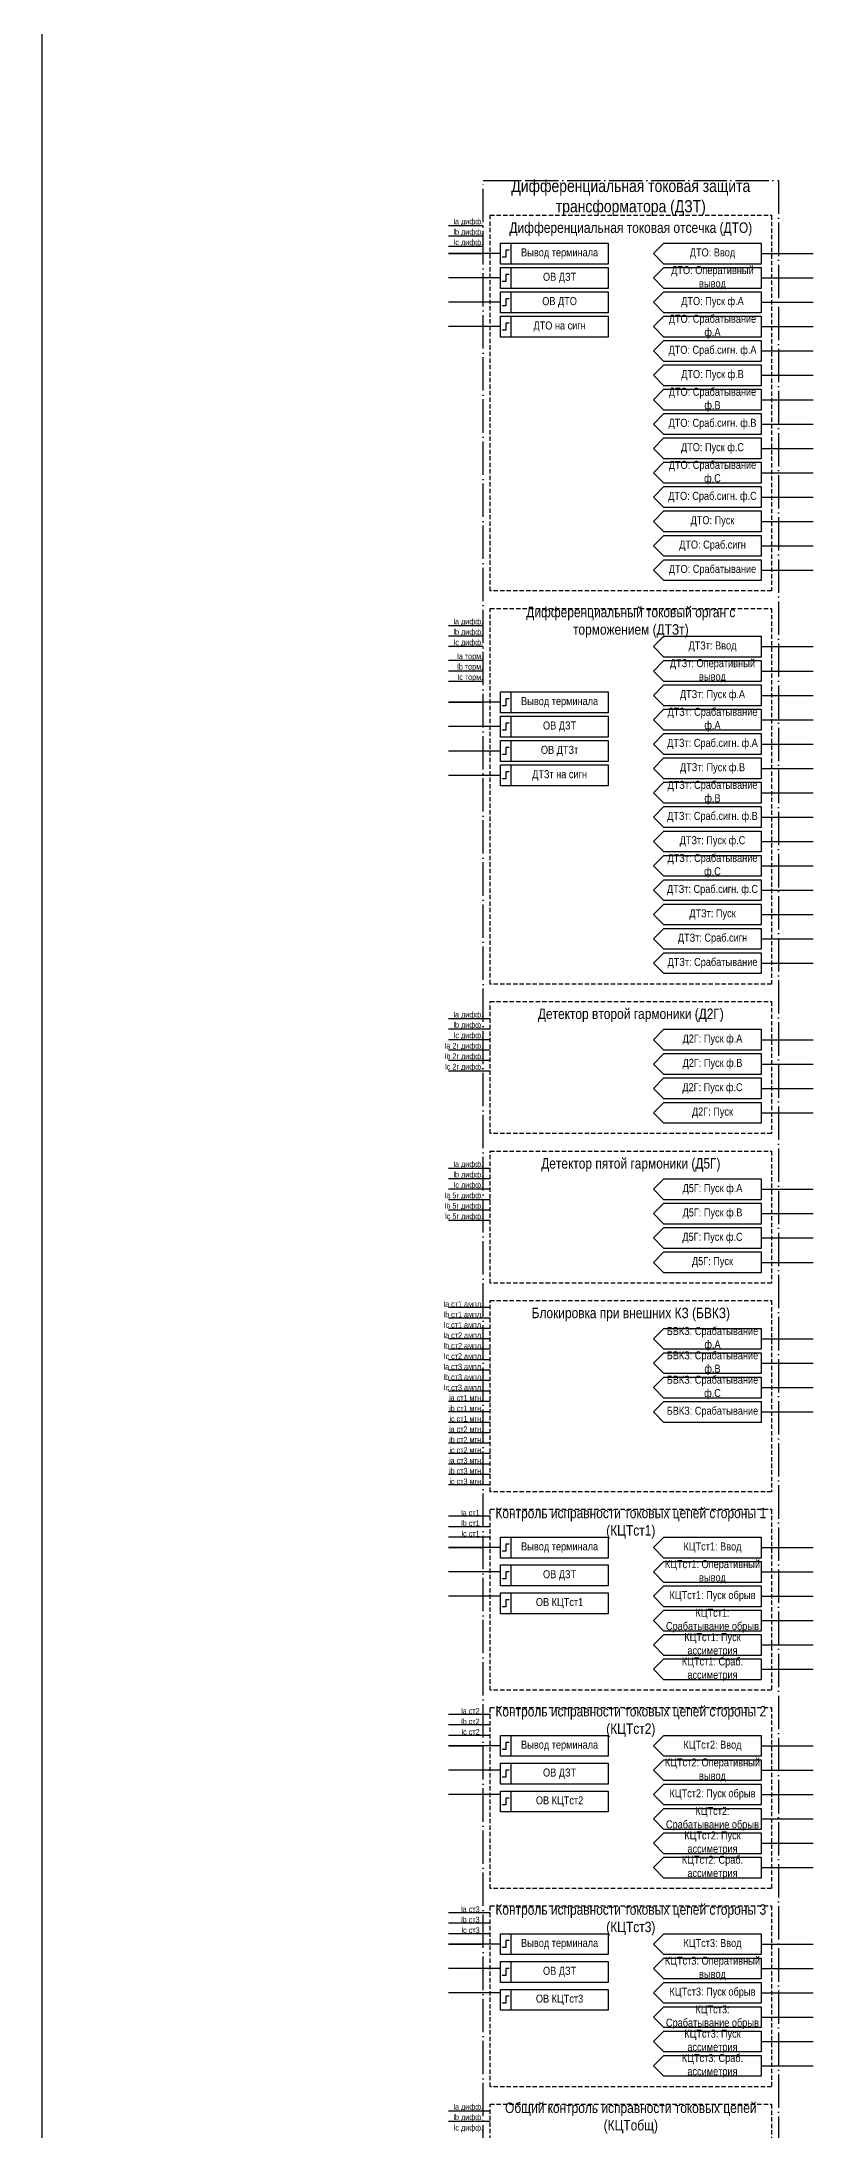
# Model space of a CAD drawing. Header units: millimetres. Extents: x -375 to 2714, y -997 to 626.
# Drawn here: x 2448 to 2670, y -450 to 150 of the extents above; entities that cross this region are included whole.
import ezdxf

# ---------------------------------------------------------------- set-up
doc = ezdxf.new("R2010")
doc.units = ezdxf.units.MM
doc.linetypes.add('ACAD_ISO04W100', pattern=[30, 24, -3, 0, -3])
doc.linetypes.add('штриховая2', pattern=[0.375, 0.25, -0.125])
doc.layers.add('TEXT', color=7, linetype='Continuous', lineweight=25)
doc.layers.add('Основная', color=7, linetype='Continuous')
doc.styles.add('2.5_Gost_RD', font='ARIALN.TTF', dxfattribs={"height": 2.5})
doc.styles.add('3.5_Gost_RD', font='ARIALN.TTF', dxfattribs={"height": 3.5})

msp = doc.modelspace()

# ---------------------------------------------------------------- linework, layer by layer
at = {"ltscale": 100}
for p, q in [((2448, 626), (2448, -997)), ((2575, 97), (2565, 97)), ((2575, 94), (2565, 94)), ((2575, 91), (2565, 91)), ((2580, 89), (2565, 89)), ((2565, 89), (2575, 89)), ((2655, 89), (2670, 89)), ((2580, 82), (2565, 82)), ((2655, 82), (2670, 82)), ((2580, 75), (2565, 75)), ((2655, 75), (2670, 75)), ((2580, 68), (2565, 68)), ((2655, 68), (2670, 68)), ((2655, 61), (2670, 61)), ((2655, 54), (2670, 54)), ((2655, 47), (2670, 47)), ((2655, 40), (2670, 40)), ((2655, 33), (2670, 33)), ((2655, 26), (2670, 26)), ((2655, 19), (2670, 19)), ((2655, 12), (2670, 12)), ((2655, 5), (2670, 5)), ((2655, -2), (2670, -2)), ((2575, -18), (2565, -18)), ((2575, -21), (2565, -21)), ((2575, -24), (2565, -24)), ((2655, -24), (2670, -24)), ((2575, -28), (2565, -28)), ((2575, -31), (2565, -31)), ((2575, -34), (2565, -34)), ((2655, -31), (2670, -31)), ((2580, -40), (2565, -40)), ((2565, -40), (2575, -40)), ((2655, -38), (2670, -38)), ((2580, -47), (2565, -47)), ((2655, -45), (2670, -45)), ((2580, -54), (2565, -54)), ((2655, -52), (2670, -52)), ((2655, -59), (2670, -59)), ((2580, -61), (2565, -61)), ((2655, -66), (2670, -66)), ((2655, -73), (2670, -73)), ((2655, -80), (2670, -80)), ((2655, -87), (2670, -87)), ((2655, -94), (2670, -94)), ((2655, -101), (2670, -101)), ((2655, -108), (2670, -108)), ((2655, -115), (2670, -115)), ((2577, -131), (2565, -131)), ((2577, -134), (2565, -134)), ((2577, -137), (2565, -137)), ((2655, -137), (2670, -137)), ((2577, -140), (2565, -140)), ((2577, -143), (2565, -143)), ((2655, -144), (2670, -144)), ((2577, -146), (2565, -146)), ((2655, -151), (2670, -151)), ((2655, -158), (2670, -158)), ((2577, -174), (2565, -174)), ((2577, -177), (2565, -177)), ((2577, -180), (2565, -180)), ((2655, -180), (2670, -180)), ((2577, -183), (2565, -183)), ((2577, -186), (2565, -186)), ((2577, -189), (2565, -189)), ((2655, -187), (2670, -187)), ((2655, -194), (2670, -194)), ((2655, -201), (2670, -201)), ((2577, -214), (2565, -214)), ((2577, -217), (2565, -217)), ((2577, -220), (2565, -220)), ((2577, -223), (2565, -223)), ((2577, -226), (2565, -226)), ((2655, -223), (2670, -223)), ((2577, -229), (2565, -229)), ((2577, -232), (2565, -232)), ((2655, -230), (2670, -230)), ((2577, -235), (2565, -235)), ((2577, -238), (2565, -238)), ((2655, -237), (2670, -237)), ((2577, -241), (2565, -241)), ((2577, -244), (2565, -244)), ((2655, -244), (2670, -244)), ((2577, -247), (2565, -247)), ((2577, -250), (2565, -250)), ((2577, -253), (2565, -253)), ((2577, -256), (2565, -256)), ((2577, -259), (2565, -259)), ((2577, -262), (2565, -262)), ((2577, -265), (2565, -265)), ((2577, -274), (2565, -274)), ((2577, -277), (2565, -277)), ((2577, -280), (2565, -280)), ((2580, -283), (2565, -283)), ((2565, -283), (2575, -283)), ((2655, -283), (2670, -283)), ((2580, -290), (2565, -290)), ((2655, -290), (2670, -290)), ((2580, -297), (2565, -297)), ((2655, -297), (2670, -297)), ((2655, -304), (2670, -304)), ((2655, -311), (2670, -311)), ((2655, -318), (2670, -318)), ((2577, -331), (2565, -331)), ((2577, -334), (2565, -334)), ((2577, -337), (2565, -337)), ((2580, -340), (2565, -340)), ((2565, -340), (2575, -340)), ((2655, -340), (2670, -340)), ((2580, -347), (2565, -347)), ((2655, -347), (2670, -347)), ((2580, -354), (2565, -354)), ((2655, -354), (2670, -354)), ((2655, -361), (2670, -361)), ((2655, -368), (2670, -368)), ((2655, -375), (2670, -375)), ((2577, -388), (2565, -388)), ((2577, -391), (2565, -391)), ((2577, -394), (2565, -394)), ((2580, -397), (2565, -397)), ((2565, -397), (2575, -397)), ((2655, -397), (2670, -397)), ((2580, -404), (2565, -404)), ((2655, -404), (2670, -404)), ((2580, -411), (2565, -411)), ((2655, -411), (2670, -411)), ((2655, -418), (2670, -418)), ((2655, -425), (2670, -425)), ((2655, -432), (2670, -432)), ((2577, -445), (2565, -445)), ((2577, -448), (2565, -448))]:
    msp.add_line(p, q, dxfattribs=at)
at = {"color": 251, "linetype": 'ACAD_ISO04W100', "lineweight": 30, "ltscale": 0.4, "true_color": 0x58595b}
msp.add_lwpolyline([(2575, 110), (2660, 110), (2660, -507), (2575, -507)], close=True, dxfattribs=at)
at = {"linetype": 'штриховая2', "ltscale": 5}
for points in [[(2577, 100), (2658, 100), (2658, -8), (2577, -8)], [(2577, -13), (2658, -13), (2658, -121), (2577, -121)], [(2577, -126), (2658, -126), (2658, -164), (2577, -164)], [(2577, -169), (2658, -169), (2658, -207), (2577, -207)], [(2577, -212), (2658, -212), (2658, -267), (2577, -267)], [(2577, -272), (2658, -272), (2658, -324), (2577, -324)], [(2577, -329), (2658, -329), (2658, -381), (2577, -381)], [(2577, -386), (2658, -386), (2658, -438), (2577, -438)], [(2577, -443), (2658, -443), (2658, -502), (2577, -502)]]:
    msp.add_lwpolyline(points, close=True, dxfattribs=at)
at = {"ltscale": 100}
for points in [[(2580, 92), (2583, 92), (2583, 86), (2580, 86)], [(2580, 92), (2611, 92), (2611, 86), (2580, 86)], [(2580, 85), (2583, 85), (2583, 79), (2580, 79)], [(2580, 85), (2611, 85), (2611, 79), (2580, 79)], [(2580, 78), (2583, 78), (2583, 72), (2580, 72)], [(2580, 78), (2611, 78), (2611, 72), (2580, 72)], [(2580, 71), (2583, 71), (2583, 65), (2580, 65)], [(2580, 71), (2611, 71), (2611, 65), (2580, 65)], [(2580, -37), (2583, -37), (2583, -43), (2580, -43)], [(2580, -37), (2611, -37), (2611, -43), (2580, -43)], [(2580, -44), (2583, -44), (2583, -50), (2580, -50)], [(2580, -44), (2611, -44), (2611, -50), (2580, -50)], [(2580, -51), (2583, -51), (2583, -57), (2580, -57)], [(2580, -51), (2611, -51), (2611, -57), (2580, -57)], [(2580, -58), (2583, -58), (2583, -64), (2580, -64)], [(2580, -58), (2611, -58), (2611, -64), (2580, -64)], [(2580, -280), (2583, -280), (2583, -286), (2580, -286)], [(2580, -280), (2611, -280), (2611, -286), (2580, -286)], [(2580, -288), (2583, -288), (2583, -294), (2580, -294)], [(2580, -288), (2611, -288), (2611, -294), (2580, -294)], [(2580, -296), (2583, -296), (2583, -302), (2580, -302)], [(2580, -296), (2611, -296), (2611, -302), (2580, -302)], [(2580, -337), (2583, -337), (2583, -343), (2580, -343)], [(2580, -337), (2611, -337), (2611, -343), (2580, -343)], [(2580, -345), (2583, -345), (2583, -351), (2580, -351)], [(2580, -345), (2611, -345), (2611, -351), (2580, -351)], [(2580, -353), (2583, -353), (2583, -359), (2580, -359)], [(2580, -353), (2611, -353), (2611, -359), (2580, -359)], [(2580, -394), (2583, -394), (2583, -400), (2580, -400)], [(2580, -394), (2611, -394), (2611, -400), (2580, -400)], [(2580, -402), (2583, -402), (2583, -408), (2580, -408)], [(2580, -402), (2611, -402), (2611, -408), (2580, -408)], [(2580, -410), (2583, -410), (2583, -416), (2580, -416)], [(2580, -410), (2611, -410), (2611, -416), (2580, -416)]]:
    msp.add_lwpolyline(points, close=True, dxfattribs=at)
for points in [[(2624, 89), (2627, 92), (2655, 92), (2655, 86), (2627, 86), (2624, 89)], [(2624, 82), (2627, 85), (2655, 85), (2655, 79), (2627, 79), (2624, 82)], [(2624, -24), (2627, -21), (2655, -21), (2655, -27), (2627, -27), (2624, -24)], [(2624, -31), (2627, -28), (2655, -28), (2655, -34), (2627, -34), (2624, -31)]]:
    msp.add_lwpolyline(points, dxfattribs=at)
at = {"lineweight": 30, "ltscale": 100}
for points in [[(2582.5, 90), (2581.5, 90), (2581.5, 88), (2580.5, 88)], [(2582.5, 83), (2581.5, 83), (2581.5, 81), (2580.5, 81)], [(2582.5, 76), (2581.5, 76), (2581.5, 74), (2580.5, 74)], [(2582.5, 69), (2581.5, 69), (2581.5, 67), (2580.5, 67)], [(2582.5, -39), (2581.5, -39), (2581.5, -41), (2580.5, -41)], [(2582.5, -46), (2581.5, -46), (2581.5, -48), (2580.5, -48)], [(2582.5, -53), (2581.5, -53), (2581.5, -55), (2580.5, -55)], [(2582.5, -60), (2581.5, -60), (2581.5, -62), (2580.5, -62)], [(2582.5, -282), (2581.5, -282), (2581.5, -284), (2580.5, -284)], [(2582.5, -290), (2581.5, -290), (2581.5, -292), (2580.5, -292)], [(2582.5, -298), (2581.5, -298), (2581.5, -300), (2580.5, -300)], [(2582.5, -339), (2581.5, -339), (2581.5, -341), (2580.5, -341)], [(2582.5, -347), (2581.5, -347), (2581.5, -349), (2580.5, -349)], [(2582.5, -355), (2581.5, -355), (2581.5, -357), (2580.5, -357)], [(2582.5, -396), (2581.5, -396), (2581.5, -398), (2580.5, -398)], [(2582.5, -404), (2581.5, -404), (2581.5, -406), (2580.5, -406)], [(2582.5, -412), (2581.5, -412), (2581.5, -414), (2580.5, -414)]]:
    msp.add_lwpolyline(points, dxfattribs=at)
at = {"layer": 'Основная', "ltscale": 100}
for points in [[(2655, 78), (2655, 72), (2627, 72), (2624, 75), (2627, 78)], [(2655, 71), (2655, 65), (2627, 65), (2624, 68), (2627, 71)], [(2655, 64), (2655, 58), (2627, 58), (2624, 61), (2627, 64)], [(2655, 57), (2655, 51), (2627, 51), (2624, 54), (2627, 57)], [(2655, 50), (2655, 44), (2627, 44), (2624, 47), (2627, 50)], [(2655, 43), (2655, 37), (2627, 37), (2624, 40), (2627, 43)], [(2655, 36), (2655, 30), (2627, 30), (2624, 33), (2627, 36)], [(2655, 29), (2655, 23), (2627, 23), (2624, 26), (2627, 29)], [(2655, 22), (2655, 16), (2627, 16), (2624, 19), (2627, 22)], [(2655, 15), (2655, 9), (2627, 9), (2624, 12), (2627, 15)], [(2655, 8), (2655, 2), (2627, 2), (2624, 5), (2627, 8)], [(2655, 1), (2655, -5), (2627, -5), (2624, -2), (2627, 1)], [(2655, -35), (2655, -41), (2627, -41), (2624, -38), (2627, -35)], [(2655, -42), (2655, -48), (2627, -48), (2624, -45), (2627, -42)], [(2655, -49), (2655, -55), (2627, -55), (2624, -52), (2627, -49)], [(2655, -56), (2655, -62), (2627, -62), (2624, -59), (2627, -56)], [(2655, -63), (2655, -69), (2627, -69), (2624, -66), (2627, -63)], [(2655, -70), (2655, -76), (2627, -76), (2624, -73), (2627, -70)], [(2655, -77), (2655, -83), (2627, -83), (2624, -80), (2627, -77)], [(2655, -84), (2655, -90), (2627, -90), (2624, -87), (2627, -84)], [(2655, -91), (2655, -97), (2627, -97), (2624, -94), (2627, -91)], [(2655, -98), (2655, -104), (2627, -104), (2624, -101), (2627, -98)], [(2655, -105), (2655, -111), (2627, -111), (2624, -108), (2627, -105)], [(2655, -112), (2655, -118), (2627, -118), (2624, -115), (2627, -112)], [(2655, -134), (2655, -140), (2627, -140), (2624, -137), (2627, -134)], [(2655, -141), (2655, -147), (2627, -147), (2624, -144), (2627, -141)], [(2655, -148), (2655, -154), (2627, -154), (2624, -151), (2627, -148)], [(2655, -155), (2655, -161), (2627, -161), (2624, -158), (2627, -155)], [(2655, -177), (2655, -183), (2627, -183), (2624, -180), (2627, -177)], [(2655, -184), (2655, -190), (2627, -190), (2624, -187), (2627, -184)], [(2655, -191), (2655, -197), (2627, -197), (2624, -194), (2627, -191)], [(2655, -198), (2655, -204), (2627, -204), (2624, -201), (2627, -198)], [(2655, -220), (2655, -226), (2627, -226), (2624, -223), (2627, -220)], [(2655, -227), (2655, -233), (2627, -233), (2624, -230), (2627, -227)], [(2655, -234), (2655, -240), (2627, -240), (2624, -237), (2627, -234)], [(2655, -241), (2655, -247), (2627, -247), (2624, -244), (2627, -241)], [(2655, -280), (2655, -286), (2627, -286), (2624, -283), (2627, -280)], [(2655, -287), (2655, -293), (2627, -293), (2624, -290), (2627, -287)], [(2655, -294), (2655, -300), (2627, -300), (2624, -297), (2627, -294)], [(2655, -301), (2655, -307), (2627, -307), (2624, -304), (2627, -301)], [(2655, -308), (2655, -314), (2627, -314), (2624, -311), (2627, -308)], [(2655, -315), (2655, -321), (2627, -321), (2624, -318), (2627, -315)], [(2655, -337), (2655, -343), (2627, -343), (2624, -340), (2627, -337)], [(2655, -344), (2655, -350), (2627, -350), (2624, -347), (2627, -344)], [(2655, -351), (2655, -357), (2627, -357), (2624, -354), (2627, -351)], [(2655, -358), (2655, -364), (2627, -364), (2624, -361), (2627, -358)], [(2655, -365), (2655, -371), (2627, -371), (2624, -368), (2627, -365)], [(2655, -372), (2655, -378), (2627, -378), (2624, -375), (2627, -372)], [(2655, -394), (2655, -400), (2627, -400), (2624, -397), (2627, -394)], [(2655, -401), (2655, -407), (2627, -407), (2624, -404), (2627, -401)], [(2655, -408), (2655, -414), (2627, -414), (2624, -411), (2627, -408)], [(2655, -415), (2655, -421), (2627, -421), (2624, -418), (2627, -415)], [(2655, -422), (2655, -428), (2627, -428), (2624, -425), (2627, -422)], [(2655, -429), (2655, -435), (2627, -435), (2624, -432), (2627, -429)]]:
    msp.add_lwpolyline(points, close=True, dxfattribs=at)

# ---------------------------------------------------------------- texts
at = {"color": 30, "ltscale": 100, "attachment_point": 5, "style": '3.5_Gost_RD'}
for s, insert, char_height, width in [('Дифференциальная токовая защита трансформатора (ДЗТ)', (2617.5, 105), 3.5, 85), ('Дифференциальная токовая отсечка (ДТО)', (2617.5, 96), 3, 81), ('Дифференциальный токовый орган с торможением (ДТЗт)', (2617.5, -17), 3, 81), ('Детектор второй гармоники (Д2Г)', (2617.5, -130), 3, 81), ('Детектор пятой гармоники (Д5Г)', (2617.5, -173), 3, 81), ('Блокировка при внешних КЗ (БВКЗ)', (2617.5, -216), 3, 81), ('Контроль исправности токовых цепей стороны 1 (КЦТст1)', (2617.5, -276), 3, 81), ('Контроль исправности токовых цепей стороны 2 (КЦТст2)', (2617.5, -333), 3, 81), ('Контроль исправности токовых цепей стороны 3 (КЦТст3)', (2617.5, -390), 3, 81), ('Общий контроль исправности токовых цепей (КЦТобщ)', (2617.5, -447), 3, 81)]:
    msp.add_mtext(s, dxfattribs=dict(at, insert=insert, char_height=char_height, width=width))
at = {"ltscale": 100, "char_height": 2.3, "style": '2.5_Gost_RD'}
for s, insert, width, attachment_point in [('{\\H0.72x;\\T0.8;I\\T1;а дифф. }', (2575, 98), 10.5519, 6), ('{\\H0.72x;\\T0.8;I\\T1;b дифф. }', (2575, 95), 10.5519, 6), ('{\\H0.72x;\\T0.8;I\\T1;c дифф. }', (2575, 92), 10.5519, 6), ('ДТО: Ввод', (2641, 89), 28, 5), ('ДТО: Оперативный вывод', (2641, 82), 28, 5), ('{\\H0.72x;\\T0.8;I\\T1;а дифф. }', (2575, -17), 10.5519, 6), ('{\\H0.72x;\\T0.8;I\\T1;b дифф. }', (2575, -20), 10.5519, 6), ('{\\H0.72x;\\T0.8;I\\T1;c дифф. }', (2575, -23), 10.5519, 6), ('ДТЗт: Ввод', (2641, -24), 28, 5), ('{\\H0.72x;\\T0.8;I\\T1;а торм. }', (2575, -27), 10.5519, 6), ('{\\H0.72x;\\T0.8;I\\T1;b торм. }', (2575, -30), 10.5519, 6), ('ДТЗт: Оперативный вывод', (2641, -31), 28, 5), ('{\\H0.72x;\\T0.8;I\\T1;c торм. }', (2575, -33), 10.5519, 6), ('{\\H0.72x;\\T0.8;I\\T1;а дифф.}', (2575, -130), 10.5519, 6), ('{\\H0.72x;\\T0.8;I\\T1;b дифф.}', (2575, -133), 10.5519, 6), ('{\\H0.72x;\\T0.8;I\\T1;а 2г дифф.}', (2575, -139), 10.5519, 6), ('{\\H0.72x;\\T0.8;I\\T1;c дифф.}', (2575, -136), 10.5519, 6), ('{\\H0.72x;\\T0.8;I\\T1;b 2г дифф.}', (2575, -142), 10.5519, 6), ('{\\H0.72x;\\T0.8;I\\T1;c 2г дифф.}', (2575, -145), 10.5519, 6), ('{\\H0.72x;\\T0.8;I\\T1;а дифф.}', (2575, -173), 10.5519, 6), ('{\\H0.72x;\\T0.8;I\\T1;b дифф.}', (2575, -176), 10.5519, 6), ('{\\H0.72x;\\T0.8;I\\T1;c дифф.}', (2575, -179), 10.5519, 6), ('{\\H0.72x;\\T0.8;I\\T1;а 5г дифф.}', (2575, -182), 10.5519, 6), ('{\\H0.72x;\\T0.8;I\\T1;b 5г дифф.}', (2575, -185), 10.5519, 6), ('{\\H0.72x;\\T0.8;I\\T1;c 5г дифф.}', (2575, -188), 10.5519, 6), ('{\\H0.72x;\\T0.8;I\\T1;а ст1 ампл.}', (2575, -213), 10.5519, 6), ('{\\H0.72x;\\T0.8;I\\T1;b ст1 ампл.}', (2575, -216), 10.5519, 6), ('{\\H0.72x;\\T0.8;I\\T1;а ст2 ампл.}', (2575, -222), 10.5519, 6), ('{\\H0.72x;\\T0.8;I\\T1;c ст1 ампл.}', (2575, -219), 10.5519, 6), ('{\\H0.72x;\\T0.8;I\\T1;b ст2 ампл.}', (2575, -225), 10.5519, 6), ('{\\H0.72x;\\T0.8;I\\T1;c ст2 ампл.}', (2575, -228), 10.5519, 6), ('{\\H0.72x;\\T0.8;I\\T1;а ст3 ампл.}', (2575, -231), 10.5519, 6), ('{\\H0.72x;\\T0.8;I\\T1;b ст3 ампл.}', (2575, -234), 10.5519, 6), ('{\\H0.72x;\\T0.8;I\\T1;c ст3 ампл.}', (2575, -237), 10.5519, 6), ('{\\H0.72x;\\T0.8;i\\T1;а ст1 мгн.}', (2575, -240), 10.5519, 6), ('{\\H0.72x;\\T0.8;i\\T1;b ст1 мгн.}', (2575, -243), 10.5519, 6), ('{\\H0.72x;\\T0.8;i\\T1;c ст1 мгн.}', (2575, -246), 10.5519, 6), ('{\\H0.72x;\\T0.8;i\\T1;а ст2 мгн.}', (2575, -249), 10.5519, 6), ('{\\H0.72x;\\T0.8;i\\T1;b ст2 мгн.}', (2575, -252), 10.5519, 6), ('{\\H0.72x;\\T0.8;i\\T1;а ст3 мгн.}', (2575, -258), 10.5519, 6), ('{\\H0.72x;\\T0.8;i\\T1;c ст2 мгн.}', (2575, -255), 10.5519, 6), ('{\\H0.72x;\\T0.8;i\\T1;b ст3 мгн.}', (2575, -261), 10.5519, 6), ('{\\H0.72x;\\T0.8;i\\T1;c ст3 мгн.}', (2575, -264), 10.5519, 6), ('{\\H0.72x;\\T0.8;I\\T1;а ст1}', (2574, -273), 10.5519, 6), ('{\\H0.72x;\\T0.8;I\\T1;b ст1}', (2574, -276), 10.5519, 6), ('{\\H0.72x;\\T0.8;I\\T1;c ст1}', (2574, -279), 10.5519, 6), ('Вывод терминала', (2597, -283), 28, 5), ('{\\H0.72x;\\T0.8;I\\T1;а ст2}', (2574, -330), 10.5519, 6), ('{\\H0.72x;\\T0.8;I\\T1;b ст2}', (2574, -333), 10.5519, 6), ('{\\H0.72x;\\T0.8;I\\T1;c ст2}', (2574, -336), 10.5519, 6), ('Вывод терминала', (2597, -340), 28, 5), ('{\\H0.72x;\\T0.8;I\\T1;а ст3}', (2574, -387), 10.5519, 6), ('{\\H0.72x;\\T0.8;I\\T1;b ст3}', (2574, -390), 10.5519, 6), ('{\\H0.72x;\\T0.8;I\\T1;c ст3}', (2574, -393), 10.5519, 6), ('Вывод терминала', (2597, -397), 28, 5), ('{\\H0.72x;\\T0.8;I\\T1;а дифф.}', (2575, -444), 10.5519, 6), ('{\\H0.72x;\\T0.8;I\\T1;b дифф.}', (2575, -447), 10.5519, 6), ('{\\H0.72x;\\T0.8;I\\T1;c дифф.}', (2575, -450), 10.5519, 6)]:
    msp.add_mtext(s, dxfattribs=dict(at, insert=insert, width=width, attachment_point=attachment_point))
at = {"color": 0, "ltscale": 100, "char_height": 2.3, "width": 28, "attachment_point": 5, "style": '2.5_Gost_RD'}
for s, insert in [('{\\C256;Вывод терминала}', (2597, 89)), ('{\\C256;ДТО на сигн}', (2597, 68)), ('{\\C256;Вывод терминала}', (2597, -40)), ('{\\C256;ДТЗт на сигн}', (2597, -61))]:
    msp.add_mtext(s, dxfattribs=dict(at, insert=insert))
at = {"layer": 'TEXT', "color": 0, "ltscale": 100, "char_height": 2.3, "width": 28, "attachment_point": 5, "style": '2.5_Gost_RD'}
for insert in [(2597, 82), (2597, -47), (2597, -291), (2597, -348), (2597, -405)]:
    msp.add_mtext('{\\C256;ОВ ДЗТ}', dxfattribs=dict(at, insert=insert))
at = {"layer": 'Основная', "color": 0, "ltscale": 100, "char_height": 2.3, "width": 28, "attachment_point": 5, "style": '2.5_Gost_RD'}
for s, insert in [('{\\C256;ОВ ДТО}', (2597, 75)), ('{\\C256;ДТО: Пуск ф.А}', (2641, 75)), ('{\\C256;ДТО: Срабатывание ф.А}', (2641, 68)), ('{\\C256;ДТО: Пуск ф.В}', (2641, 54)), ('{\\C256;ДТО: Срабатывание ф.В}', (2641, 47)), ('{\\C256;ДТО: Сраб.сигн. ф.В}', (2641, 40)), ('{\\C256;ДТО: Пуск ф.С}', (2641, 33)), ('{\\C256;ДТО: Срабатывание ф.С}', (2641, 26)), ('{\\C256;ДТО: Сраб.сигн. ф.С}', (2641, 19)), ('{\\C256;ДТО: Пуск}', (2641, 12)), ('{\\C256;ДТО: Сраб.сигн}', (2641, 5)), ('{\\C256;ДТО: Срабатывание}', (2641, -2)), ('{\\C256;ДТЗт: Срабатывание ф.А}', (2641, -45)), ('{\\C256;ДТЗт: Пуск ф.А}', (2641, -38)), ('{\\C256;ОВ ДТЗт}', (2597, -54)), ('{\\C256;ДТЗт: Пуск ф.В}', (2641, -59)), ('{\\C256;ДТЗт: Срабатывание ф.В}', (2641, -66)), ('{\\C256;ДТЗт: Срабатывание ф.С}', (2641, -87)), ('{\\C256;ДТЗт: Пуск ф.С}', (2641, -80)), ('{\\C256;ДТЗт: Пуск}', (2641, -101)), ('{\\C256;ДТЗт: Срабатывание}', (2641, -115)), ('{\\C256;БВКЗ: Срабатывание ф.А}', (2641, -223)), ('{\\C256;БВКЗ: Срабатывание ф.В}', (2641, -230)), ('{\\C256;БВКЗ: Срабатывание ф.С}', (2641, -237)), ('{\\C256;БВКЗ: Срабатывание}', (2641, -244)), ('{\\C256;КЦТст1: Оперативный вывод}', (2641, -290)), ('{\\C256;ОВ КЦТст1}', (2597, -299)), ('{\\C256;КЦТст1: Пуск обрыв}', (2641, -297)), ('{\\C256;КЦТст1: Срабатывание обрыв}', (2641, -304)), ('{\\C256;КЦТст1: Пуск ассиметрия}', (2641, -311)), ('{\\C256;КЦТст1: Сраб. ассиметрия}', (2641, -318)), ('{\\C256;КЦТст2: Оперативный вывод}', (2641, -347)), ('{\\C256;КЦТст2: Пуск обрыв}', (2641, -354)), ('{\\C256;ОВ КЦТст2}', (2597, -356)), ('{\\C256;КЦТст2: Срабатывание обрыв}', (2641, -361)), ('{\\C256;КЦТст2: Пуск ассиметрия}', (2641, -368)), ('{\\C256;КЦТст2: Сраб. ассиметрия}', (2641, -375)), ('{\\C256;КЦТст3: Оперативный вывод}', (2641, -404)), ('{\\C256;ОВ КЦТст3}', (2597, -413)), ('{\\C256;КЦТст3: Пуск обрыв}', (2641, -411)), ('{\\C256;КЦТст3: Срабатывание обрыв}', (2641, -418)), ('{\\C256;КЦТст3: Пуск ассиметрия}', (2641, -425)), ('{\\C256;КЦТст3: Сраб. ассиметрия}', (2641, -432))]:
    msp.add_mtext(s, dxfattribs=dict(at, insert=insert))
at = {"layer": 'Основная', "ltscale": 100, "char_height": 2.3, "width": 28, "attachment_point": 5, "style": '2.5_Gost_RD'}
for s, insert in [('ДТО: Сраб.сигн. ф.А', (2641, 61)), ('ДТЗт: Сраб.сигн. ф.А', (2641, -52)), ('ДТЗт: Сраб.сигн. ф.В', (2641, -73)), ('ДТЗт: Сраб.сигн. ф.С', (2641, -94)), ('ДТЗт: Сраб.сигн', (2641, -108)), ('КЦТст1: Ввод', (2641, -283)), ('КЦТст2: Ввод', (2641, -340)), ('КЦТст3: Ввод', (2641, -397))]:
    msp.add_mtext(s, dxfattribs=dict(at, insert=insert))
at = {"layer": 'Основная', "color": 3, "ltscale": 100, "char_height": 2.3, "width": 28, "attachment_point": 5, "style": '2.5_Gost_RD'}
for s, insert in [('{\\C256;Д2Г: Пуск ф.А}', (2641, -137)), ('{\\C256;Д2Г: Пуск ф.В}', (2641, -144)), ('{\\C256;Д2Г: Пуск ф.С}', (2641, -151)), ('{\\C256;Д2Г: Пуск}', (2641, -158)), ('{\\C256;Д5Г: Пуск ф.А}', (2641, -180)), ('{\\C256;Д5Г: Пуск ф.В}', (2641, -187)), ('{\\C256;Д5Г: Пуск ф.С}', (2641, -194)), ('{\\C256;Д5Г: Пуск}', (2641, -201))]:
    msp.add_mtext(s, dxfattribs=dict(at, insert=insert))

doc.saveas('drawing.dxf')
